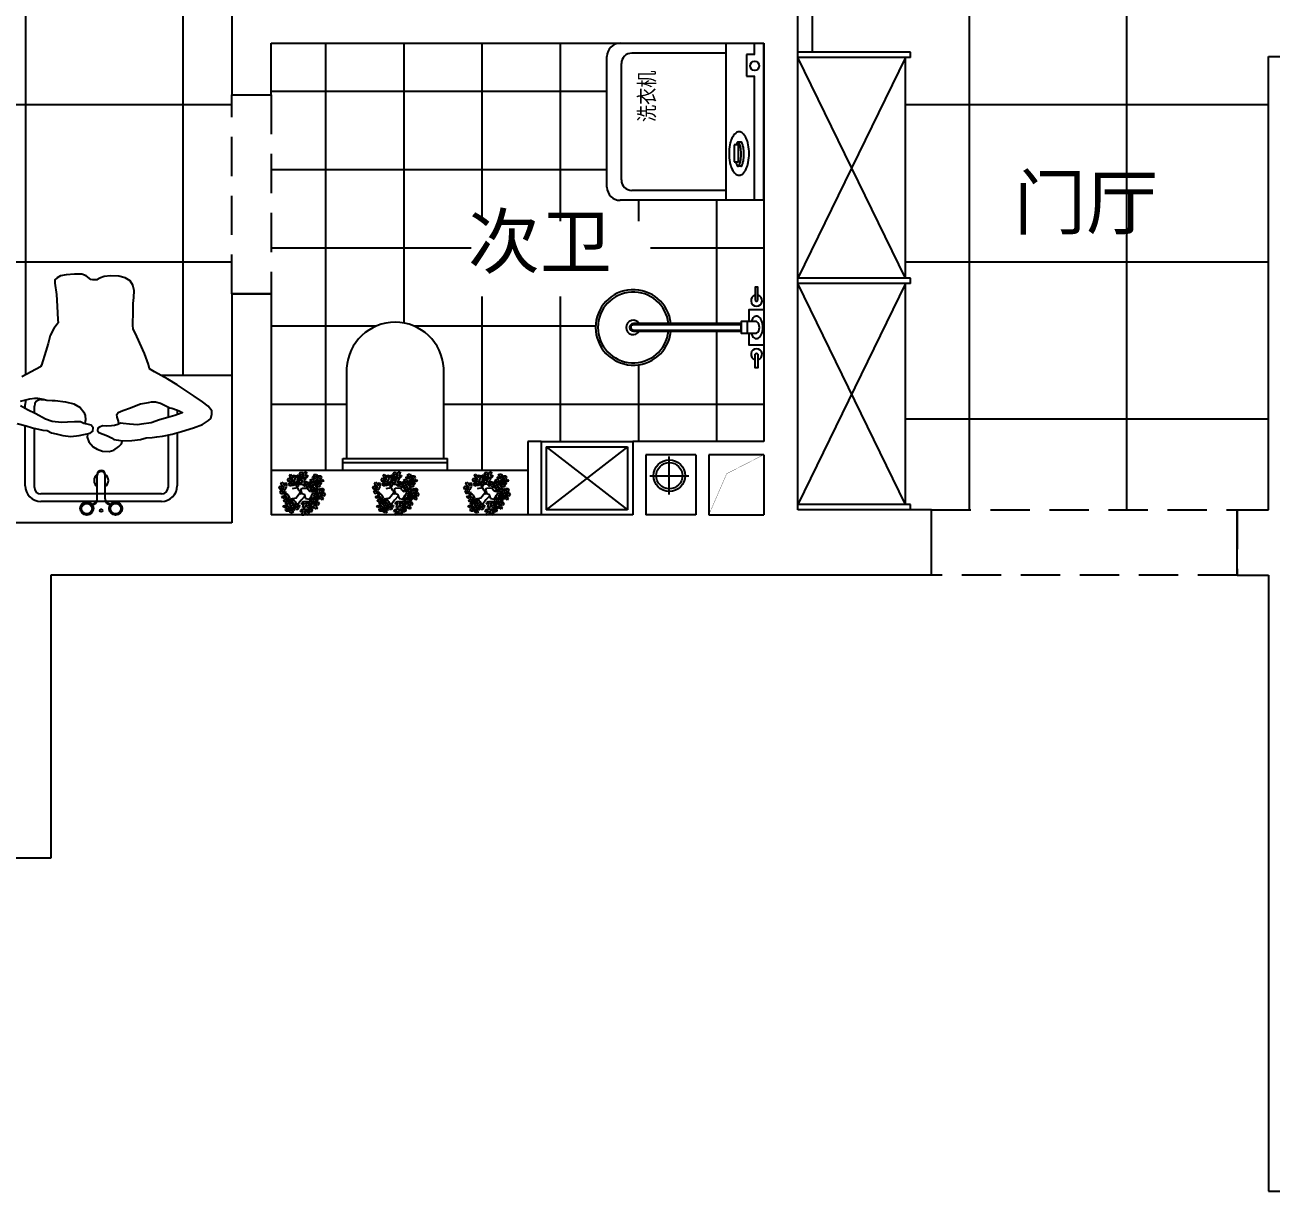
# Model space of a CAD drawing. Header units: millimetres. Extents: x 50914 to 68279, y -719533 to -710378.
# Drawn here: x 55576 to 60329, y -719533 to -715083 of the extents above; entities that cross this region are included whole.
import ezdxf

# ---------------------------------------------------------------- set-up
doc = ezdxf.new("R2010")
doc.units = ezdxf.units.MM
doc.header["$LTSCALE"] = 10
doc.linetypes.add('TRATTEGGIATA2', pattern=[0.375, 0.25, -0.125])
doc.layers.get('0').update_dxf_attribs({"linetype": 'CONTINUOUS'})
for name, color, linetype in [('__2', 30, 'CONTINUOUS'), ('__3', 250, 'CONTINUOUS'), ('__4', 38, 'CONTINUOUS'), ('___0', 250, 'CONTINUOUS'), ('____', 45, 'CONTINUOUS'), ('____0', 250, 'CONTINUOUS'), ('_____', 5, 'CONTINUOUS'), ('________IFF-FURN-DETAIL', 252, 'CONTINUOUS')]:
    doc.layers.add(name, color=color, linetype=linetype)
doc.styles.add('DIM', font='arial.ttf')
doc.styles.add('DIM_FONT', font='TXT.shx', dxfattribs={"width": 0.8})
doc.styles.get("Standard").update_dxf_attribs({"font": 'NSimSun.ttf'})

# ---------------------------------------------------------------- blocks, each defined once
blk = doc.blocks.new('BRANCHT', base_point=(1.548, 0.551))
for p, q in [((1.511, 0.64), (1.524, 0.662)), ((1.526, 0.607), (1.511, 0.64)), ((1.524, 0.662), (1.551, 0.661)), ((1.55, 0.627), (1.526, 0.607)), ((1.57, 0.598), (1.55, 0.627)), ((1.551, 0.661), (1.582, 0.622)), ((1.551, 0.661), (1.551, 0.661)), ((1.552, 0.572), (1.57, 0.598)), ((1.573, 0.682), (1.611, 0.684)), ((1.599, 0.643), (1.573, 0.682)), ((1.582, 0.622), (1.599, 0.643)), ((1.599, 0.582), (1.587, 0.538)), ((1.62, 0.64), (1.599, 0.582)), ((1.599, 0.582), (1.668, 0.562)), ((1.611, 0.684), (1.648, 0.656)), ((1.648, 0.656), (1.636, 0.607)), ((1.636, 0.607), (1.644, 0.59)), ((1.644, 0.59), (1.667, 0.602)), ((1.667, 0.602), (1.71, 0.563)), ((1.667, 0.602), (1.667, 0.602)), ((1.536, 0.471), (1.537, 0.5)), ((1.554, 0.427), (1.536, 0.471)), ((1.537, 0.5), (1.552, 0.572)), ((1.585, 0.414), (1.554, 0.427)), ((1.572, 0.474), (1.594, 0.431)), ((1.606, 0.467), (1.572, 0.474)), ((1.594, 0.431), (1.585, 0.414)), ((1.587, 0.538), (1.607, 0.492)), ((1.626, 0.447), (1.606, 0.467)), ((1.636, 0.537), (1.625, 0.526)), ((1.625, 0.526), (1.644, 0.481)), ((1.68, 0.427), (1.626, 0.447)), ((1.69, 0.518), (1.636, 0.537)), ((1.644, 0.481), (1.663, 0.492)), ((1.663, 0.492), (1.686, 0.474)), ((1.686, 0.474), (1.68, 0.427)), ((1.71, 0.563), (1.69, 0.518))]:
    blk.add_line(p, q)
blk = doc.blocks.new('AUDIT_I_070618214132-0')
at = {"xscale": 0.3048, "yscale": 0.3048, "zscale": 0.3048}
for p, rotation in [((-0.0689, 0.1303), 120), ((0.0339, 0.1301), 60), ((-0.0352, 0.0995), 120), ((-0.0259, 0.0583), 120), ((0.0295, 0.0855), 60), ((0.0948, 0.0764), 60), ((-0.0986, -0.0242), 240), ((-0.052, -0.095), 240), ((0.0183, -0.0794), 300), ((0.0748, -0.0403), 300), ((0.0913, -0.0822), 300)]:
    blk.add_blockref('BRANCHT', p, dxfattribs=dict(at, rotation=rotation))

msp = doc.modelspace()

# ---------------------------------------------------------------- linework, layer by layer
at = {"ltscale": 60}
for p, q in [((56364.4, -715013.2), (56364.4, -715349.8)), ((58524.4, -716933.2), (58524.4, -715013.2)), ((56514.4, -715349.8), (56514.4, -715153.2)), ((56514.4, -715153.2), (58394.4, -715153.2)), ((58394.4, -715153.2), (58394.4, -716673.2)), ((60319.4, -716933.2), (60319.4, -715203.2)), ((60319.4, -715203.2), (60759.4, -715203.2)), ((56364.4, -715349.8), (56514.4, -715349.8)), ((56364.4, -716109.8), (56364.4, -716983.2)), ((56364.4, -716109.8), (56514.4, -716109.8)), ((56514.4, -716109.8), (56514.4, -716953.2)), ((57494.4, -716673.2), (57494.4, -716953.2)), ((57544.4, -716673.2), (57494.4, -716673.2)), ((57544.4, -716673.2), (57544.4, -716953.2)), ((58394.4, -716673.2), (57894.4, -716673.2)), ((57894.4, -716673.2), (57894.4, -716953.2)), ((58134.4, -716723.2), (57944.4, -716723.2)), ((57944.4, -716723.2), (57944.4, -716953.2)), ((58033.8, -716875.7), (58033.8, -716730.1)), ((58134.4, -716723.2), (58134.4, -716953.2)), ((58394.4, -716723.2), (58184.4, -716723.2)), ((58184.4, -716723.2), (58184.4, -716953.2)), ((58394.4, -716723.2), (58394.4, -716953.2)), ((57494.4, -716783.2), (56514.4, -716783.2)), ((57960.1, -716803.3), (58108.1, -716803.3)), ((57894.4, -716953.2), (56514.4, -716953.2)), ((58134.4, -716953.2), (57944.4, -716953.2)), ((58184.4, -716953.2), (58394.4, -716953.2)), ((59034.4, -716933.2), (58524.4, -716933.2)), ((59034.4, -717183.2), (59034.4, -716933.2)), ((60199.4, -717183.2), (60199.4, -716933.2)), ((60199.4, -716933.2), (60319.4, -716933.2)), ((56364.4, -716983.2), (55394.4, -716983.2)), ((59034.4, -717183.2), (55674.4, -717183.2)), ((55674.4, -717183.2), (55674.4, -718263.2)), ((60199.4, -717183.2), (60319.4, -717183.2)), ((60319.4, -717183.2), (60319.4, -719533.2)), ((55674.4, -718263.2), (51624.4, -718263.2)), ((60319.4, -719533.2), (66919.4, -719533.2))]:
    msp.add_line(p, q, dxfattribs=at)
at = {"color": 252}
for p, q in [((57846, -715153.2), (58394.4, -715153.2)), ((58249.7, -715153.2), (58249.7, -715752.5)), ((58358.6, -715195.8), (58358.6, -715153.2)), ((58394.4, -715752.5), (58394.4, -715153.2)), ((57796, -715702.5), (57796, -715203.2)), ((58250.1, -715190.9), (57890.9, -715190.9)), ((58328.8, -715195.8), (58328.8, -715278.9)), ((58359.4, -715195.8), (58328.8, -715195.8)), ((57850.9, -715674.7), (57850.9, -715230.9)), ((58328.8, -715278.9), (58359.4, -715278.9)), ((58358.6, -715752.5), (58358.6, -715278.9)), ((58298.1, -715540.9), (58281.4, -715540.9)), ((58281.4, -715540.9), (58281.4, -715605.6)), ((58307.5, -715530.5), (58295.8, -715530.6)), ((58298.1, -715605.6), (58298.1, -715540.9)), ((58281.4, -715605.6), (58298.1, -715605.6)), ((58306.4, -715622.2), (58295.8, -715622.2)), ((58250.1, -715714.7), (57890.9, -715714.7)), ((58394.4, -715752.5), (57846, -715752.5)), ((56803, -716738.2), (56803, -716392.9)), ((57173, -716738.2), (57173, -716392.9)), ((56094.4, -716420.2), (56364.4, -716420.2)), ((55576.7, -716546.9), (55576.7, -716532)), ((55611.7, -716564.5), (55611.7, -716538)), ((55636.7, -716513), (55651.1, -716513)), ((56121.7, -716541.7), (56121.7, -716581.1)), ((56156.7, -716553), (56156.7, -716570.6)), ((55576.7, -716842), (55576.7, -716611.8)), ((55611.7, -716848), (55611.7, -716622.4)), ((56121.7, -716648.4), (56121.7, -716848)), ((56156.7, -716639.3), (56156.7, -716842)), ((56788, -716783.2), (56788, -716738.2)), ((56788, -716738.2), (57188, -716738.2)), ((57188, -716783.2), (57188, -716738.2)), ((55851.7, -716891.5), (55851.7, -716798)), ((55851.7, -716891.5), (55851.7, -716798)), ((55881.7, -716891.5), (55881.7, -716798)), ((55881.7, -716891.5), (55881.7, -716798)), ((56096.7, -716873), (55636.7, -716873)), ((56096.7, -716902), (55636.7, -716902))]:
    msp.add_line(p, q, dxfattribs=at)
at = {"color": 250}
msp.add_line((58330.6, -716215.2), (58330.6, -716259.7), dxfattribs=at)
at = {"color": 252}
msp.add_lwpolyline([(58300, -715490.8, 0.185158), (58287.2, -715495.7, 0.102042), (58272.9, -715515.1, 0.060862), (58264.8, -715540.2, 0.047173), (58261.6, -715573.9, 0.047173), (58264.8, -715607.7, 0.060862), (58272.9, -715632.7, 0.102042), (58287.2, -715652.2, 0.185158), (58300, -715657.1, 0.185158), (58312.7, -715652.2, 0.102042), (58327, -715632.7, 0.060862), (58335.1, -715607.7, 0.047173), (58338.3, -715573.9, 0.047173), (58335.1, -715540.2, 0.060862), (58327, -715515.1, 0.102042), (58312.7, -715495.7, 0.185158)], format="xyb", close=True, dxfattribs=at)
for points in [[(58295.8, -715622.2, 0.259034), (58299.3, -715620.3, 0.076276), (58304.2, -715608.8, 0.036515), (58306.7, -715595.3, 0.026615), (58307.7, -715576.4, 0.026615), (58306.7, -715557.6, 0.036515), (58304.2, -715544, 0.076276), (58299.3, -715532.5, 0.259034), (58295.8, -715530.6, 0.259034), (58292.4, -715532.5, 0.056762), (58288.4, -715540.9, 0.036515)], [(58306.4, -715622.2, 0.259034), (58309.8, -715620.3, 0.076276), (58314.7, -715608.8, 0.036515), (58317.2, -715595.3, 0.026615), (58318.2, -715576.4, 0.026615), (58317.2, -715557.6, 0.036515), (58314.7, -715544, 0.076276), (58309.8, -715532.5, 0.259034), (58306.4, -715530.6, 0.078462), (58305.1, -715530.8, 0.056762)], [(58286.7, -715605.6, 0.008736), (58287.5, -715608.8, 0.076276), (58292.4, -715620.3, 0.259034), (58295.8, -715622.2, 0.259034)]]:
    msp.add_lwpolyline(points, format="xyb", dxfattribs=at)
at = {"color": 250}
msp.add_lwpolyline([(57896.6, -716251.9), (58307.9, -716251.9), (58307.9, -716223), (57896.6, -716223)], dxfattribs=at)
at = {"ltscale": 60, "const_width": 1}
msp.add_lwpolyline([(58184.4, -716953.2), (58252.7, -716795.7), (58394.4, -716723.2)], dxfattribs=at)
at = {"color": 252}
for centre, radius in [((58359.4, -715239.5), 17.5), ((55811.7, -716929), 25), ((55921.7, -716929), 25)]:
    msp.add_circle(centre, radius, dxfattribs=at)
at = {"ltscale": 60}
for radius in [60, 50]:
    msp.add_circle((58033.8, -716803.3), radius, dxfattribs=at)
at = {"color": 252}
for centre, radius, start, end in [((57846, -715203.2), 50, 90, 180), ((57890.9, -715230.9), 40, 90, 180), ((57890.9, -715674.7), 40, 180, 270), ((57846, -715702.5), 50, 180, 270), ((56988, -716403.1), 185.3, 2.9376, 177.0624), ((55636.7, -716532), 60, 162.2352, 180), ((55636.7, -716538), 25, 90, 180), ((55866.7, -716821.9), 27.5, 121.9788, 236.9443), ((55866.7, -716798), 15, 0, 180), ((55866.7, -716821.9), 27.5, 303.0557, 58.0212), ((55636.7, -716842), 60, 180, 270), ((55636.7, -716848), 25, 180, 270), ((56096.7, -716842), 60, 270, 0), ((56096.7, -716848), 25, 270, 0), ((55831.7, -716891.5), 20, 270, 0), ((55901.7, -716891.5), 20, 180, 270)]:
    msp.add_arc(centre, radius, start, end, dxfattribs=at)
at = {"color": 250}
for radius, start, end in [(144, 6.1419, 353.8581), (14.4, 90, 270)]:
    msp.add_arc((57896.6, -716237.5), radius, start, end, dxfattribs=at)
msp.add_ellipse((58366.5, -716237.5), major_axis=(0, 42.9), ratio=0.568478, start_param=2.11578, end_param=7.308998, dxfattribs=at)
at = {"layer": '__2', "color": 88}
for p, q in [((56605.3, -716831.4), (56608.8, -716825.1)), ((56608.8, -716825.1), (56617.1, -716825.3)), ((56610.7, -716808), (56614.2, -716801.7)), ((56612.1, -716813.6), (56610.7, -716808)), ((56617.6, -716808.5), (56612.1, -716813.6)), ((56614.2, -716801.7), (56622.5, -716801.9)), ((56615.3, -716820.7), (56614.7, -716816.6)), ((56619.2, -716822), (56615.3, -716820.7)), ((56616.3, -716816.1), (56621.7, -716810.4)), ((56616.3, -716816.1), (56616.3, -716816.1)), ((56617, -716820.5), (56622, -716812.9)), ((56619.6, -716823.6), (56617, -716820.5)), ((56617, -716820.5), (56617, -716820.5)), ((56617.1, -716825.3), (56619.6, -716823.6)), ((56617.6, -716805.3), (56627.5, -716806.5)), ((56621.7, -716810.4), (56617.6, -716808.5)), ((56624.1, -716818.6), (56619.2, -716822)), ((56625.8, -716811.3), (56621.8, -716815.2)), ((56621.8, -716815.2), (56625.7, -716818)), ((56622.2, -716829.9), (56623.5, -716819.1)), ((56622.4, -716797.1), (56627.4, -716789.5)), ((56625, -716800.2), (56622.4, -716797.1)), ((56622.4, -716797.1), (56622.4, -716797.1)), ((56622.5, -716801.9), (56625, -716800.2)), ((56623.6, -716812.4), (56631.5, -716813.9)), ((56630.6, -716813.1), (56625.8, -716811.3)), ((56627.4, -716789.5), (56635.3, -716791.1)), ((56627.5, -716806.5), (56628.9, -716795.7)), ((56627.5, -716806.5), (56635.1, -716806.8)), ((56629.9, -716814.5), (56628.4, -716823.1)), ((56628.4, -716823.1), (56630.5, -716824.3)), ((56629.8, -716830.2), (56636.6, -716825.9)), ((56630.5, -716824.3), (56637.3, -716820)), ((56642.7, -716812.9), (56630.6, -716813.1)), ((56635.3, -716791.1), (56633.8, -716799.7)), ((56633.8, -716799.7), (56635.9, -716800.9)), ((56635.1, -716806.8), (56642, -716802.5)), ((56635.9, -716800.9), (56642.7, -716796.6)), ((56636.5, -716816.9), (56638.8, -716813)), ((56638.9, -716819.4), (56636.5, -716816.9)), ((56638.8, -716813), (56646.5, -716812.4)), ((56640.3, -716794.1), (56642.6, -716790.2)), ((56642.7, -716796.6), (56640.3, -716794.1)), ((56640.7, -716825.2), (56640.5, -716830.3)), ((56640.5, -716830.3), (56646.9, -716825.7)), ((56643.4, -716821.5), (56640.7, -716825.2)), ((56642.6, -716790.2), (56650.3, -716789.5)), ((56647.5, -716812.1), (56642.7, -716812.9)), ((56646.5, -716812.4), (56645, -716821)), ((56646.1, -716801.8), (56645.9, -716806.9)), ((56645.9, -716806.9), (56652.3, -716802.3)), ((56648.8, -716798.1), (56646.1, -716801.8)), ((56646.9, -716825.7), (56650, -716826.5)), ((56654.1, -716808.1), (56647.5, -716812.1)), ((56650, -716826.5), (56648.7, -716831.5)), ((56650.3, -716789.5), (56648.8, -716798.1)), ((56652.3, -716802.3), (56655.4, -716803.1)), ((56655.4, -716803.1), (56654.1, -716808.1)), ((56962.4, -716831.4), (56965.9, -716825)), ((56965.9, -716825), (56974.1, -716825.2)), ((56967.8, -716808), (56971.2, -716801.6)), ((56969.1, -716813.5), (56967.8, -716808)), ((56974.7, -716808.4), (56969.1, -716813.5)), ((56971.2, -716801.6), (56979.5, -716801.8)), ((56972.3, -716820.6), (56971.7, -716816.6)), ((56976.2, -716821.9), (56972.3, -716820.6)), ((56973.3, -716816), (56978.7, -716810.3)), ((56973.3, -716816), (56973.3, -716816)), ((56974.1, -716820.4), (56979.1, -716812.9)), ((56976.6, -716823.5), (56974.1, -716820.4)), ((56974.1, -716820.4), (56974.1, -716820.4)), ((56974.1, -716825.2), (56976.6, -716823.5)), ((56974.6, -716805.2), (56984.6, -716806.4)), ((56978.7, -716810.3), (56974.7, -716808.4)), ((56981.1, -716818.5), (56976.2, -716821.9)), ((56982.9, -716811.2), (56978.8, -716815.1)), ((56978.8, -716815.1), (56982.7, -716818)), ((56979.2, -716829.8), (56980.5, -716819)), ((56979.4, -716797), (56984.4, -716789.5)), ((56982, -716800.1), (56979.4, -716797)), ((56979.4, -716797), (56979.4, -716797)), ((56979.5, -716801.8), (56982, -716800.1)), ((56980.6, -716812.3), (56988.5, -716813.9)), ((56987.6, -716813), (56982.9, -716811.2)), ((56984.4, -716789.5), (56992.3, -716791)), ((56984.6, -716806.4), (56985.9, -716795.6)), ((56984.6, -716806.4), (56992.2, -716806.8)), ((56986.9, -716814.4), (56985.4, -716823)), ((56985.4, -716823), (56987.5, -716824.3)), ((56986.8, -716830.1), (56993.6, -716825.8)), ((56987.5, -716824.3), (56994.3, -716819.9)), ((56999.7, -716812.9), (56987.6, -716813)), ((56992.3, -716791), (56990.8, -716799.6)), ((56990.8, -716799.6), (56992.9, -716800.9)), ((56992.2, -716806.8), (56999, -716802.4)), ((56992.9, -716800.9), (56999.7, -716796.5)), ((56993.5, -716816.9), (56995.8, -716813)), ((56995.9, -716819.4), (56993.5, -716816.9)), ((56995.8, -716813), (57003.5, -716812.3)), ((56997.3, -716794), (56999.6, -716790.1)), ((56999.7, -716796.5), (56997.3, -716794)), ((56997.7, -716825.1), (56997.6, -716830.3)), ((56997.6, -716830.3), (57004, -716825.7)), ((57000.4, -716821.4), (56997.7, -716825.1)), ((56999.6, -716790.1), (57007.3, -716789.5)), ((57004.5, -716812.1), (56999.7, -716812.9)), ((57003.5, -716812.3), (57002, -716820.9)), ((57003.1, -716801.7), (57002.9, -716806.9)), ((57002.9, -716806.9), (57009.4, -716802.3)), ((57005.8, -716798), (57003.1, -716801.7)), ((57004, -716825.7), (57007, -716826.4)), ((57011.1, -716808.1), (57004.5, -716812.1)), ((57007, -716826.4), (57005.7, -716831.5)), ((57007.3, -716789.5), (57005.8, -716798)), ((57009.4, -716802.3), (57012.4, -716803)), ((57012.4, -716803), (57011.1, -716808.1)), ((57310.6, -716831.3), (57314, -716824.9)), ((57314, -716824.9), (57322.3, -716825.2)), ((57315.9, -716807.9), (57319.4, -716801.6)), ((57317.3, -716813.5), (57315.9, -716807.9)), ((57322.8, -716808.3), (57317.3, -716813.5)), ((57319.4, -716801.6), (57327.7, -716801.8)), ((57320.5, -716820.6), (57319.9, -716816.5)), ((57324.4, -716821.8), (57320.5, -716820.6)), ((57321.5, -716816), (57326.9, -716810.2)), ((57321.5, -716816), (57321.5, -716816)), ((57322.2, -716820.4), (57327.2, -716812.8)), ((57324.8, -716823.5), (57322.2, -716820.4)), ((57322.2, -716820.4), (57322.2, -716820.4)), ((57322.3, -716825.2), (57324.8, -716823.5)), ((57322.8, -716805.2), (57332.8, -716806.4)), ((57326.9, -716810.2), (57322.8, -716808.3)), ((57329.3, -716818.4), (57324.4, -716821.8)), ((57331, -716811.1), (57327, -716815)), ((57327, -716815), (57330.9, -716817.9)), ((57327.4, -716829.8), (57328.7, -716818.9)), ((57327.6, -716797), (57332.6, -716789.4)), ((57330.2, -716800.1), (57327.6, -716797)), ((57327.6, -716797), (57327.6, -716797)), ((57327.7, -716801.8), (57330.2, -716800.1)), ((57328.8, -716812.2), (57336.7, -716813.8)), ((57335.8, -716812.9), (57331, -716811.1)), ((57332.6, -716789.4), (57340.5, -716790.9)), ((57332.8, -716806.4), (57334.1, -716795.6)), ((57332.8, -716806.4), (57340.3, -716806.7)), ((57335.1, -716814.3), (57333.6, -716822.9)), ((57333.6, -716822.9), (57335.7, -716824.2)), ((57335, -716830.1), (57341.8, -716825.7)), ((57335.7, -716824.2), (57342.5, -716819.8)), ((57347.9, -716812.8), (57335.8, -716812.9)), ((57340.5, -716790.9), (57339, -716799.5)), ((57339, -716799.5), (57341.1, -716800.8)), ((57340.3, -716806.7), (57347.2, -716802.3)), ((57341.1, -716800.8), (57347.9, -716796.4)), ((57341.7, -716816.8), (57344, -716812.9)), ((57344.1, -716819.3), (57341.7, -716816.8)), ((57344, -716812.9), (57351.7, -716812.2)), ((57345.5, -716794), (57347.8, -716790)), ((57347.9, -716796.4), (57345.5, -716794)), ((57345.9, -716825), (57345.7, -716830.2)), ((57345.7, -716830.2), (57352.1, -716825.6)), ((57348.6, -716821.4), (57345.9, -716825)), ((57347.8, -716790), (57355.5, -716789.4)), ((57352.7, -716812), (57347.9, -716812.8)), ((57351.7, -716812.2), (57350.2, -716820.8)), ((57351.3, -716801.6), (57351.1, -716806.8)), ((57351.1, -716806.8), (57357.5, -716802.2)), ((57354, -716798), (57351.3, -716801.6)), ((57352.1, -716825.6), (57355.2, -716826.4)), ((57359.3, -716808), (57352.7, -716812)), ((57355.2, -716826.4), (57353.9, -716831.4)), ((57355.5, -716789.4), (57354, -716798)), ((57357.5, -716802.2), (57360.6, -716803)), ((57360.6, -716803), (57359.3, -716808)), ((56615.9, -716849.3), (56595.5, -716853.5)), ((56606.7, -716837), (56605.3, -716831.4)), ((56612.3, -716831.9), (56606.7, -716837)), ((56624.3, -716870.2), (56609.9, -716889)), ((56610.9, -716839.5), (56616.3, -716833.8)), ((56611.5, -716843.6), (56610.9, -716839.5)), ((56610.9, -716839.5), (56610.9, -716839.5)), ((56615.4, -716844.8), (56611.5, -716843.6)), ((56612.2, -716828.7), (56622.2, -716829.9)), ((56616.3, -716833.8), (56612.3, -716831.9)), ((56621.7, -716859.7), (56612.7, -716843.4)), ((56620.3, -716841.4), (56615.4, -716844.8)), ((56620.4, -716834.7), (56616.4, -716838.6)), ((56616.4, -716838.6), (56620.3, -716841.4)), ((56625.2, -716836.5), (56620.4, -716834.7)), ((56627.2, -716863.9), (56621.7, -716859.7)), ((56622.2, -716829.9), (56629.8, -716830.2)), ((56624.3, -716866.3), (56624.2, -716869.3)), ((56624.2, -716869.3), (56624.3, -716870.2)), ((56625.2, -716864.6), (56624.3, -716866.3)), ((56624.3, -716870.2), (56626.7, -716871.4)), ((56637.3, -716836.3), (56625.2, -716836.5)), ((56627.2, -716863.9), (56625.2, -716864.6)), ((56626.7, -716871.4), (56629.5, -716872.1)), ((56627.2, -716863.9), (56631.4, -716851.1)), ((56629.7, -716863.5), (56627.2, -716863.9)), ((56629.5, -716872.1), (56630.8, -716871.1)), ((56632.3, -716864.9), (56629.7, -716863.5)), ((56630.8, -716871.1), (56632.3, -716868.7)), ((56630.8, -716871.1), (56640.2, -716874)), ((56631.4, -716851.1), (56653.1, -716850.3)), ((56632.3, -716868.7), (56632.3, -716864.9)), ((56642.1, -716835.5), (56637.3, -716836.3)), ((56640.2, -716874), (56646.1, -716890.5)), ((56648.7, -716831.5), (56642.1, -716835.5)), ((56973, -716849.2), (56952.5, -716853.4)), ((56963.7, -716836.9), (56962.4, -716831.4)), ((56969.3, -716831.8), (56963.7, -716836.9)), ((56981.4, -716870.1), (56966.9, -716888.9)), ((56967.9, -716839.4), (56973.3, -716833.7)), ((56968.5, -716843.5), (56967.9, -716839.4)), ((56967.9, -716839.4), (56967.9, -716839.4)), ((56972.4, -716844.8), (56968.5, -716843.5)), ((56969.2, -716828.6), (56979.2, -716829.8)), ((56973.3, -716833.7), (56969.3, -716831.8)), ((56978.7, -716859.6), (56969.7, -716843.3)), ((56977.3, -716841.4), (56972.4, -716844.8)), ((56977.5, -716834.6), (56973.4, -716838.5)), ((56973.4, -716838.5), (56977.3, -716841.4)), ((56982.2, -716836.4), (56977.5, -716834.6)), ((56984.3, -716863.8), (56978.7, -716859.6)), ((56979.2, -716829.8), (56986.8, -716830.1)), ((56982.3, -716864.5), (56981.3, -716866.2)), ((56981.3, -716866.2), (56981.3, -716869.2)), ((56981.3, -716869.2), (56981.4, -716870.1)), ((56981.4, -716870.1), (56983.7, -716871.3)), ((56994.3, -716836.3), (56982.2, -716836.4)), ((56984.3, -716863.8), (56982.3, -716864.5)), ((56983.7, -716871.3), (56986.5, -716872.1)), ((56984.3, -716863.8), (56988.5, -716851)), ((56986.7, -716863.5), (56984.3, -716863.8)), ((56986.5, -716872.1), (56987.8, -716871)), ((56989.4, -716864.9), (56986.7, -716863.5)), ((56987.8, -716871), (56989.3, -716868.6)), ((56987.8, -716871), (56997.2, -716874)), ((56988.5, -716851), (57010.2, -716850.2)), ((56989.3, -716868.6), (56989.4, -716864.9)), ((56999.2, -716835.4), (56994.3, -716836.3)), ((56997.2, -716874), (57003.1, -716890.4)), ((57005.7, -716831.5), (56999.2, -716835.4)), ((57321.1, -716849.1), (57300.7, -716853.3)), ((57311.9, -716836.8), (57310.6, -716831.3)), ((57317.5, -716831.7), (57311.9, -716836.8)), ((57329.5, -716870), (57315.1, -716888.8)), ((57316.1, -716839.3), (57321.5, -716833.6)), ((57316.7, -716843.4), (57316.1, -716839.3)), ((57316.1, -716839.3), (57316.1, -716839.3)), ((57320.6, -716844.7), (57316.7, -716843.4)), ((57317.4, -716828.5), (57327.4, -716829.8)), ((57321.5, -716833.6), (57317.5, -716831.7)), ((57326.9, -716859.5), (57317.9, -716843.2)), ((57325.5, -716841.3), (57320.6, -716844.7)), ((57325.7, -716834.5), (57321.6, -716838.4)), ((57321.6, -716838.4), (57325.5, -716841.3)), ((57330.4, -716836.3), (57325.7, -716834.5)), ((57332.4, -716863.7), (57326.9, -716859.5)), ((57327.4, -716829.8), (57335, -716830.1)), ((57329.5, -716866.1), (57329.4, -716869.2)), ((57329.4, -716869.2), (57329.5, -716870)), ((57330.4, -716864.5), (57329.5, -716866.1)), ((57329.5, -716870), (57331.9, -716871.3)), ((57342.5, -716836.2), (57330.4, -716836.3)), ((57332.4, -716863.7), (57330.4, -716864.5)), ((57331.9, -716871.3), (57334.7, -716872)), ((57332.4, -716863.7), (57336.6, -716851)), ((57334.9, -716863.4), (57332.4, -716863.7)), ((57334.7, -716872), (57336, -716871)), ((57337.5, -716864.8), (57334.9, -716863.4)), ((57336, -716871), (57337.5, -716868.6)), ((57336, -716871), (57345.4, -716873.9)), ((57336.6, -716851), (57358.3, -716850.1)), ((57337.5, -716868.6), (57337.5, -716864.8)), ((57347.3, -716835.4), (57342.5, -716836.2)), ((57345.4, -716873.9), (57351.3, -716890.4)), ((57353.9, -716831.4), (57347.3, -716835.4)), ((56609.9, -716889), (56582.3, -716894.1)), ((56629, -716896.1), (56614.2, -716915.9)), ((56642.8, -716881.4), (56629, -716896.1)), ((56631, -716911.4), (56632.3, -716906.4)), ((56634, -716912.2), (56631, -716911.4)), ((56632.3, -716906.4), (56638.9, -716902.4)), ((56640.5, -716907.6), (56634, -716912.2)), ((56636.1, -716925), (56637.6, -716916.4)), ((56637.6, -716916.4), (56640.3, -716912.7)), ((56638.9, -716902.4), (56643.7, -716901.6)), ((56640.3, -716912.7), (56640.5, -716907.6)), ((56643.7, -716901.6), (56655.8, -716901.4)), ((56650.5, -716913.6), (56643.7, -716917.9)), ((56643.7, -716917.9), (56646.1, -716920.4)), ((56646.1, -716920.4), (56643.8, -716924.3)), ((56651.2, -716907.7), (56644.4, -716912)), ((56646.1, -716890.5), (56660, -716892.6)), ((56652.6, -716914.8), (56650.5, -716913.6)), ((56651.1, -716923.4), (56652.6, -716914.8)), ((56658.8, -716908), (56651.2, -716907.7)), ((56655.8, -716901.4), (56660.5, -716903.2)), ((56656.1, -716925.5), (56661.1, -716922.1)), ((56658.8, -716908), (56657.5, -716918.8)), ((56668.8, -716909.2), (56658.8, -716908)), ((56664, -716917.4), (56659, -716925)), ((56660, -716892.6), (56669.7, -716878.3)), ((56660.5, -716903.2), (56664.6, -716899.3)), ((56660.7, -716896.5), (56665.6, -716893.1)), ((56664.6, -716899.3), (56660.7, -716896.5)), ((56661.1, -716922.1), (56665, -716923.4)), ((56663.9, -716912.6), (56661.4, -716914.3)), ((56661.4, -716914.3), (56664, -716917.4)), ((56672.2, -716912.8), (56663.9, -716912.6)), ((56664, -716917.4), (56664, -716917.4)), ((56670.1, -716898.4), (56664.7, -716904.1)), ((56664.7, -716904.1), (56668.7, -716906)), ((56665.6, -716893.1), (56669.5, -716894.3)), ((56668.7, -716906), (56674.3, -716900.9)), ((56669.5, -716894.3), (56670.1, -716898.4)), ((56670.1, -716898.4), (56670.1, -716898.4)), ((56675.6, -716906.4), (56672.2, -716912.8)), ((56674.3, -716900.9), (56675.6, -716906.4)), ((56966.9, -716888.9), (56939.3, -716894)), ((56986, -716896.1), (56971.3, -716915.8)), ((56999.9, -716881.3), (56986, -716896.1)), ((56988, -716911.3), (56989.3, -716906.3)), ((56991.1, -716912.1), (56988, -716911.3)), ((56989.3, -716906.3), (56995.9, -716902.3)), ((56997.5, -716907.5), (56991.1, -716912.1)), ((56993.1, -716924.9), (56994.6, -716916.3)), ((56994.6, -716916.3), (56997.3, -716912.6)), ((56995.9, -716902.3), (57000.7, -716901.5)), ((56997.3, -716912.6), (56997.5, -716907.5)), ((57000.7, -716901.5), (57012.8, -716901.3)), ((57007.5, -716913.5), (57000.7, -716917.8)), ((57000.7, -716917.8), (57003.1, -716920.3)), ((57003.1, -716920.3), (57000.8, -716924.2)), ((57008.3, -716907.6), (57001.4, -716911.9)), ((57003.1, -716890.4), (57017.1, -716892.5)), ((57009.6, -716914.7), (57007.5, -716913.5)), ((57008.1, -716923.3), (57009.6, -716914.7)), ((57015.9, -716907.9), (57008.3, -716907.6)), ((57012.8, -716901.3), (57017.6, -716903.1)), ((57013.2, -716925.5), (57018.1, -716922.1)), ((57015.9, -716907.9), (57014.5, -716918.7)), ((57025.8, -716909.1), (57015.9, -716907.9)), ((57021, -716917.3), (57016, -716924.9)), ((57017.1, -716892.5), (57026.7, -716878.2)), ((57017.6, -716903.1), (57021.6, -716899.2)), ((57017.7, -716896.4), (57022.6, -716893)), ((57021.6, -716899.2), (57017.7, -716896.4)), ((57018.1, -716922.1), (57022, -716923.3)), ((57020.9, -716912.5), (57018.4, -716914.2)), ((57018.4, -716914.2), (57021, -716917.3)), ((57029.2, -716912.7), (57020.9, -716912.5)), ((57021, -716917.3), (57021, -716917.3)), ((57027.1, -716898.3), (57021.7, -716904)), ((57021.7, -716904), (57025.8, -716905.9)), ((57022.6, -716893), (57026.5, -716894.3)), ((57025.8, -716905.9), (57031.3, -716900.8)), ((57026.5, -716894.3), (57027.1, -716898.3)), ((57027.1, -716898.3), (57027.1, -716898.3)), ((57032.7, -716906.4), (57029.2, -716912.7)), ((57031.3, -716900.8), (57032.7, -716906.4)), ((57315.1, -716888.8), (57287.5, -716893.9)), ((57334.2, -716896), (57319.4, -716915.7)), ((57348, -716881.2), (57334.2, -716896)), ((57336.2, -716911.2), (57337.5, -716906.2)), ((57339.3, -716912), (57336.2, -716911.2)), ((57337.5, -716906.2), (57344.1, -716902.2)), ((57345.7, -716907.4), (57339.3, -716912)), ((57341.3, -716924.8), (57342.8, -716916.2)), ((57342.8, -716916.2), (57345.5, -716912.6)), ((57344.1, -716902.2), (57348.9, -716901.4)), ((57345.5, -716912.6), (57345.7, -716907.4)), ((57348.9, -716901.4), (57361, -716901.3)), ((57355.7, -716913.4), (57348.9, -716917.8)), ((57348.9, -716917.8), (57351.3, -716920.3)), ((57351.3, -716920.3), (57349, -716924.2)), ((57356.4, -716907.5), (57349.6, -716911.9)), ((57351.3, -716890.4), (57365.2, -716892.4)), ((57357.8, -716914.7), (57355.7, -716913.4)), ((57356.3, -716923.3), (57357.8, -716914.7)), ((57364, -716907.8), (57356.4, -716907.5)), ((57361, -716901.3), (57365.7, -716903.1)), ((57361.4, -716925.4), (57366.3, -716922)), ((57364, -716907.8), (57362.7, -716918.7)), ((57374, -716909.1), (57364, -716907.8)), ((57369.2, -716917.2), (57364.2, -716924.8)), ((57365.2, -716892.4), (57374.9, -716878.1)), ((57365.7, -716903.1), (57369.8, -716899.2)), ((57365.9, -716896.3), (57370.8, -716892.9)), ((57369.8, -716899.2), (57365.9, -716896.3)), ((57366.3, -716922), (57370.2, -716923.3)), ((57369.1, -716912.4), (57366.6, -716914.1)), ((57366.6, -716914.1), (57369.2, -716917.2)), ((57377.4, -716912.7), (57369.1, -716912.4)), ((57369.2, -716917.2), (57369.2, -716917.2)), ((57375.3, -716898.3), (57369.9, -716904)), ((57369.9, -716904), (57373.9, -716905.9)), ((57370.8, -716892.9), (57374.7, -716894.2)), ((57373.9, -716905.9), (57379.5, -716900.8)), ((57374.7, -716894.2), (57375.3, -716898.3)), ((57375.3, -716898.3), (57375.3, -716898.3)), ((57380.8, -716906.3), (57377.4, -716912.7)), ((57379.5, -716900.8), (57380.8, -716906.3)), ((56626.4, -716940.5), (56627.7, -716935.4)), ((56629.5, -716941.2), (56626.4, -716940.5)), ((56627.7, -716935.4), (56634.3, -716931.4)), ((56635.9, -716936.6), (56629.5, -716941.2)), ((56631.5, -716954), (56633, -716945.5)), ((56639.2, -716953.4), (56631.5, -716954)), ((56633, -716945.5), (56635.7, -716941.8)), ((56634.3, -716931.4), (56639.1, -716930.6)), ((56635.7, -716941.8), (56635.9, -716936.6)), ((56643.8, -716924.3), (56636.1, -716925)), ((56639.1, -716930.6), (56651.3, -716930.5)), ((56645.9, -716942.6), (56639.1, -716947)), ((56639.1, -716947), (56641.5, -716949.5)), ((56641.5, -716949.5), (56639.2, -716953.4)), ((56646.7, -716936.7), (56639.8, -716941.1)), ((56648, -716943.9), (56645.9, -716942.6)), ((56646.5, -716952.5), (56648, -716943.9)), ((56654.4, -716954), (56646.5, -716952.5)), ((56654.3, -716937.1), (56646.7, -716936.7)), ((56659, -716925), (56651.1, -716923.4)), ((56651.3, -716930.5), (56656, -716932.3)), ((56654.3, -716937.1), (56652.9, -716947.9)), ((56664.2, -716938.3), (56654.3, -716937.1)), ((56659.4, -716946.5), (56654.4, -716954)), ((56656, -716932.3), (56660.1, -716928.4)), ((56660.1, -716928.4), (56656.1, -716925.5)), ((56659.3, -716941.7), (56656.9, -716943.4)), ((56656.9, -716943.4), (56659.4, -716946.5)), ((56667.6, -716941.9), (56659.3, -716941.7)), ((56659.4, -716946.5), (56659.4, -716946.5)), ((56665.6, -716927.5), (56660.1, -716933.2)), ((56660.1, -716933.2), (56664.2, -716935.1)), ((56664.2, -716935.1), (56669.8, -716930)), ((56665, -716923.4), (56665.6, -716927.5)), ((56665.6, -716927.5), (56665.6, -716927.5)), ((56671.1, -716935.5), (56667.6, -716941.9)), ((56669.8, -716930), (56671.1, -716935.5)), ((56983.5, -716940.4), (56984.8, -716935.4)), ((56986.5, -716941.2), (56983.5, -716940.4)), ((56984.8, -716935.4), (56991.3, -716931.4)), ((56992.9, -716936.6), (56986.5, -716941.2)), ((56988.5, -716954), (56990, -716945.4)), ((56996.2, -716953.3), (56988.5, -716954)), ((56990, -716945.4), (56992.7, -716941.7)), ((56991.3, -716931.4), (56996.1, -716930.6)), ((56992.7, -716941.7), (56992.9, -716936.6)), ((57000.8, -716924.2), (56993.1, -716924.9)), ((56996.1, -716930.6), (57008.3, -716930.4)), ((57003, -716942.6), (56996.1, -716946.9)), ((56996.1, -716946.9), (56998.5, -716949.4)), ((56998.5, -716949.4), (56996.2, -716953.3)), ((57003.7, -716936.7), (56996.9, -716941)), ((57005.1, -716943.8), (57003, -716942.6)), ((57003.6, -716952.4), (57005.1, -716943.8)), ((57011.4, -716954), (57003.6, -716952.4)), ((57011.3, -716937), (57003.7, -716936.7)), ((57016, -716924.9), (57008.1, -716923.3)), ((57008.3, -716930.4), (57013, -716932.2)), ((57011.3, -716937), (57010, -716947.8)), ((57021.3, -716938.2), (57011.3, -716937)), ((57016.4, -716946.4), (57011.4, -716954)), ((57013, -716932.2), (57017.1, -716928.3)), ((57017.1, -716928.3), (57013.2, -716925.5)), ((57016.3, -716941.6), (57013.9, -716943.3)), ((57013.9, -716943.3), (57016.4, -716946.4)), ((57024.6, -716941.8), (57016.3, -716941.6)), ((57016.4, -716946.4), (57016.4, -716946.4)), ((57022.6, -716927.4), (57017.2, -716933.1)), ((57017.2, -716933.1), (57021.2, -716935)), ((57021.2, -716935), (57026.8, -716929.9)), ((57022, -716923.3), (57022.6, -716927.4)), ((57022.6, -716927.4), (57022.6, -716927.4)), ((57028.1, -716935.4), (57024.6, -716941.8)), ((57026.8, -716929.9), (57028.1, -716935.4)), ((57331.6, -716940.3), (57332.9, -716935.3)), ((57334.7, -716941.1), (57331.6, -716940.3)), ((57332.9, -716935.3), (57339.5, -716931.3)), ((57341.1, -716936.5), (57334.7, -716941.1)), ((57336.7, -716953.9), (57338.2, -716945.3)), ((57344.4, -716953.2), (57336.7, -716953.9)), ((57338.2, -716945.3), (57340.9, -716941.6)), ((57339.5, -716931.3), (57344.3, -716930.5)), ((57340.9, -716941.6), (57341.1, -716936.5)), ((57349, -716924.2), (57341.3, -716924.8)), ((57344.3, -716930.5), (57356.5, -716930.3)), ((57351.1, -716942.5), (57344.3, -716946.9)), ((57344.3, -716946.9), (57346.7, -716949.3)), ((57346.7, -716949.3), (57344.4, -716953.2)), ((57351.9, -716936.6), (57345, -716941)), ((57353.2, -716943.7), (57351.1, -716942.5)), ((57351.7, -716952.3), (57353.2, -716943.7)), ((57359.6, -716953.9), (57351.7, -716952.3)), ((57359.5, -716936.9), (57351.9, -716936.6)), ((57364.2, -716924.8), (57356.3, -716923.3)), ((57356.5, -716930.3), (57361.2, -716932.1)), ((57359.5, -716936.9), (57358.1, -716947.7)), ((57369.4, -716938.1), (57359.5, -716936.9)), ((57364.6, -716946.3), (57359.6, -716953.9)), ((57361.2, -716932.1), (57365.3, -716928.3)), ((57365.3, -716928.3), (57361.4, -716925.4)), ((57364.5, -716941.5), (57362.1, -716943.2)), ((57362.1, -716943.2), (57364.6, -716946.3)), ((57372.8, -716941.7), (57364.5, -716941.5)), ((57364.6, -716946.3), (57364.6, -716946.3)), ((57370.8, -716927.3), (57365.3, -716933)), ((57365.3, -716933), (57369.4, -716934.9)), ((57369.4, -716934.9), (57375, -716929.8)), ((57370.2, -716923.3), (57370.8, -716927.3)), ((57370.8, -716927.3), (57370.8, -716927.3)), ((57376.3, -716935.4), (57372.8, -716941.7)), ((57375, -716929.8), (57376.3, -716935.4))]:
    msp.add_line(p, q, dxfattribs=at)
at = {"layer": '__2', "color": 252}
for points in [[(58371.8, -716134.9), (58371.8, -716083.4), (58361.1, -716083.4), (58361.1, -716134.9)], [(58338.5, -716215.2), (58338.5, -716169.2), (58394.4, -716169.2), (58394.4, -716305.7), (58338.5, -716305.7), (58338.5, -716259.7)], [(57896.6, -716247.4), (58307.9, -716247.4), (58307.9, -716227.5), (57896.6, -716227.5)], [(58366.5, -716215.2), (58307.9, -716215.2), (58307.9, -716259.7), (58366.5, -716259.7)], [(58371.8, -716340), (58371.8, -716391.5), (58361.1, -716391.5), (58361.1, -716340)]]:
    msp.add_lwpolyline(points, dxfattribs=at)
for centre, radius, start, end in [((57896.6, -716237.5), 135, 6.1419, 353.8581), ((58366.5, -716134.9), 21.1, 104.8057, 75.1943), ((58366.5, -716131.1), 6.61, 215.405, 324.595), ((57896.6, -716237.5), 27.5, 31.6891, 328.3109), ((57896.6, -716237.5), 9.94, 90, 270), ((58349.9, -716237.5), 27.8, 306.663, 53.337), ((58366.5, -716340), 21.1, 284.8057, 255.1943), ((58366.5, -716343.8), 6.61, 35.405, 144.595)]:
    msp.add_arc(centre, radius, start, end, dxfattribs=at)
at = {"layer": '__3', "color": 250}
for p, q in [((58934.4, -715207.3), (58524.4, -716050.2)), ((58934.4, -716050.2), (58524.4, -715207.3)), ((58934.4, -716070.2), (58524.4, -716913.2)), ((58934.4, -716913.2), (58524.4, -716070.2)), ((56788, -716753.2), (57188, -716753.2))]:
    msp.add_line(p, q, dxfattribs=at)
at = {"layer": '__4', "ltscale": 60}
for p, q in [((59779.4, -716933.2), (59779.4, -710658.2)), ((58579.4, -715187.3), (58579.4, -713210.7)), ((59179.4, -716933.2), (59179.4, -713210.7)), ((55579.4, -716417.6), (55579.4, -713963.2)), ((56179.4, -716420.2), (56179.4, -713963.2)), ((56723.2, -716783.2), (56723.2, -715153.2)), ((57021.7, -716221), (57021.7, -715153.2)), ((57320.1, -715832.7), (57320.1, -715153.2)), ((57618.6, -715832.7), (57618.6, -715153.2)), ((56514.4, -715336.6), (57796, -715336.6)), ((56364.4, -715388.2), (55394.4, -715388.2)), ((60319.4, -715388.2), (58934.4, -715388.2)), ((56514.4, -715635.1), (57796, -715635.1)), ((57917, -715832.7), (57917, -715752.5)), ((58215.5, -716223), (58215.5, -715752.5)), ((56514.4, -715933.5), (57278.4, -715933.5)), ((57962.1, -715933.5), (58394.4, -715933.5)), ((56364.4, -715988.2), (55394.4, -715988.2)), ((60319.4, -715988.2), (58934.4, -715988.2)), ((57320.1, -716783.2), (57320.1, -716119.7)), ((57618.6, -716673.2), (57618.6, -716119.7)), ((56514.4, -716232), (56917.1, -716232)), ((57058.8, -716232), (57752.7, -716232)), ((58215.5, -716673.2), (58215.5, -716251.9)), ((57917, -716673.2), (57917, -716380)), ((56514.4, -716530.4), (56803, -716530.4)), ((57173, -716530.4), (58394.4, -716530.4)), ((60319.4, -716588.2), (58934.4, -716588.2))]:
    msp.add_line(p, q, dxfattribs=at)
at = {"layer": '___0'}
for p, q in [((55797.6, -716914.8), (55794, -716911.3)), ((55797.6, -716914.8), (55794, -716911.3)), ((55811.7, -716904), (55811.7, -716909)), ((55811.7, -716904), (55811.7, -716909)), ((55825.8, -716914.8), (55829.4, -716911.3)), ((55825.8, -716914.8), (55829.4, -716911.3)), ((55829.6, -716911.5), (55831.7, -716911.5)), ((55829.6, -716911.5), (55831.7, -716911.5)), ((55901.7, -716911.5), (55903.8, -716911.5)), ((55901.7, -716911.5), (55903.8, -716911.5)), ((55907.6, -716914.8), (55904, -716911.3)), ((55907.6, -716914.8), (55904, -716911.3)), ((55921.7, -716904), (55921.7, -716909)), ((55921.7, -716904), (55921.7, -716909)), ((55935.8, -716914.8), (55939.4, -716911.3)), ((55935.8, -716914.8), (55939.4, -716911.3)), ((55786.7, -716929), (55791.7, -716929)), ((55786.7, -716929), (55791.7, -716929)), ((55831.7, -716929), (55836.7, -716929)), ((55831.7, -716929), (55836.7, -716929)), ((55901.7, -716929), (55896.7, -716929)), ((55901.7, -716929), (55896.7, -716929)), ((55946.7, -716929), (55941.7, -716929)), ((55946.7, -716929), (55941.7, -716929))]:
    msp.add_line(p, q, dxfattribs=at)
for points in [[(55844.1, -716056), (55834.9, -716056.4), (55826.9, -716054.2), (55808.8, -716040.1), (55792.7, -716034.9), (55764.8, -716034.4), (55732.5, -716036.5), (55711.9, -716040.3), (55698.2, -716047.8), (55689.8, -716055.7), (55689.9, -716068.6), (55696.3, -716111.6), (55698.6, -716157), (55701.5, -716208.8), (55702.2, -716220), (55699.1, -716225.7), (55686, -716241.1), (55671.9, -716268.1), (55663.7, -716299.1), (55655.9, -716327.8), (55639.2, -716381.6), (55635, -716387.6), (55564.1, -716425.8)], [(55933.4, -716606.6), (55932, -716595.1), (55926.9, -716579.7), (55926.5, -716570), (55931, -716562.4), (55949.4, -716554.2), (55978.6, -716544.1), (55999.8, -716535.2), (56016, -716528.6), (56032.1, -716526.6), (56047, -716524.6), (56058.6, -716521.5), (56074, -716521.8), (56092.5, -716526.7), (56123.2, -716542.4), (56128.2, -716544.9), (56136.2, -716545.7), (56153.3, -716551.8), (56164.1, -716555.7), (56172.8, -716561.3), (56176.6, -716562.2), (56176, -716564), (56147.5, -716573.7), (56120.2, -716581.6), (56089.1, -716590.6), (56057, -716601), (56020.7, -716606.4), (56005.5, -716609.2), (55975.1, -716606.8), (55950.8, -716604), (55940.8, -716602.8), (55930.4, -716608.2), (55917.8, -716611.5), (55905.4, -716612.7), (55887.6, -716614.4), (55871.2, -716613.5), (55859.6, -716617.6), (55853.1, -716622.1), (55852.1, -716631.4), (55857.9, -716639.1), (55874.3, -716645.3), (55890.6, -716651.4), (55906.3, -716658.6), (55915.3, -716665.3), (55933, -716668.1), (55946.2, -716670.3), (55983, -716668.7), (56016.6, -716665.3), (56037.9, -716659.2), (56060.6, -716657.1), (56078.2, -716654.8), (56101, -716652.5), (56137.6, -716645.3), (56172.5, -716634.3), (56219, -716621.1), (56253.4, -716607.5), (56276.2, -716592.9), (56284.8, -716584.5), (56289, -716569), (56288.4, -716555.7), (56274.1, -716537.8), (56253, -716521.8), (56220.7, -716500.2), (56156.1, -716456), (56120.3, -716434.8), (56069.9, -716406.4), (56050.3, -716395.4), (56046.4, -716378.4), (56032.1, -716336.5), (56002.5, -716271.6), (55988.9, -716243), (55987.8, -716230.3), (55988.1, -716174.4), (55988.4, -716146.7), (55991.3, -716123.9), (55992.4, -716096.8), (55987.3, -716075.7), (55976.8, -716059.2), (55958.4, -716047.7), (55934.2, -716041.7), (55902.5, -716041.3), (55878.1, -716042.6), (55864.3, -716047.9), (55854.1, -716053.3), (55849.4, -716055.8), (55844.1, -716056)], [(55546.6, -716604.4), (55580.9, -716612.8), (55604.5, -716620.7), (55643.9, -716629.9), (55659.8, -716630.9), (55677.1, -716639.3), (55695.3, -716644.2), (55719.8, -716650.5), (55751.2, -716653.7), (55782.1, -716649.6), (55824.8, -716640.7), (55834.1, -716633.6), (55836.1, -716620.9), (55828.2, -716611), (55813.4, -716606.2), (55799.7, -716603.9), (55788.1, -716597.7), (55764.9, -716597.2), (55737.7, -716598.7), (55715.1, -716600), (55680.1, -716596.5), (55653.9, -716587.1), (55616.6, -716566.8), (55585.3, -716551.7), (55558.9, -716536.8)], [(55558.1, -716518.5), (55594.1, -716510.5), (55613.9, -716507.8), (55623.4, -716507.4), (55645.8, -716511.6), (55658.6, -716515.1), (55679.2, -716516.2), (55691.3, -716516.9), (55730.4, -716522), (55762.6, -716529.6), (55786.6, -716542.5), (55800, -716560.3), (55805.4, -716573.5), (55806.7, -716590.4), (55804.3, -716604.7)], [(55814.5, -716646.7), (55812.5, -716656.4), (55820, -716674.5), (55836, -716693.3), (55850.8, -716701.9), (55870.9, -716709.4), (55896.5, -716711), (55915, -716705.9), (55934, -716691.9), (55943.8, -716681.8), (55948, -716668.9), (55948.1, -716667.5)]]:
    msp.add_lwpolyline(points, dxfattribs=at)
for centre, radius in [((55811.7, -716929), 20), ((55811.7, -716929), 20), ((55921.7, -716929), 20), ((55921.7, -716929), 20), ((55866.7, -716936.5), 5), ((55866.7, -716936.5), 5)]:
    msp.add_circle(centre, radius, dxfattribs=at)
for centre, radius, start, end in [((55866.7, -716798), 15, 0, 180), ((55866.7, -716802.2), 15, 0, 180), ((55866.7, -716802.2), 15, 0, 180), ((55831.7, -716891.5), 20, 270, 0), ((55831.7, -716894), 20, 270, 0), ((55831.7, -716894), 20, 270, 0), ((55901.7, -716891.5), 20, 180, 270), ((55901.7, -716894), 20, 180, 270), ((55901.7, -716894), 20, 180, 270)]:
    msp.add_arc(centre, radius, start, end, dxfattribs=at)
at = {"layer": '____', "ltscale": 60}
for p, q in [((58954.4, -715187.3), (58524.4, -715187.3)), ((58954.4, -715207.3), (58524.4, -715207.3)), ((58934.4, -716050.2), (58934.4, -715207.3)), ((58954.4, -715207.3), (58954.4, -715187.3)), ((58954.4, -716050.2), (58524.4, -716050.2)), ((58954.4, -716050.2), (58524.4, -716050.2)), ((58954.4, -716070.2), (58954.4, -716050.2)), ((58954.4, -716070.2), (58954.4, -716050.2)), ((58954.4, -716070.2), (58524.4, -716070.2)), ((58954.4, -716070.2), (58524.4, -716070.2)), ((58934.4, -716913.2), (58934.4, -716070.2)), ((57544.4, -716673.2), (57894.4, -716673.2)), ((58954.4, -716913.2), (58524.4, -716913.2)), ((58954.4, -716933.2), (58954.4, -716913.2)), ((58954.4, -716933.2), (58524.4, -716933.2))]:
    msp.add_line(p, q, dxfattribs=at)
at = {"layer": '____0'}
for p, q in [((57564.4, -716693.2), (57564.4, -716933.2)), ((57564.4, -716693.2), (57874.4, -716693.2)), ((57564.4, -716693.2), (57874.4, -716933.2)), ((57874.4, -716693.2), (57564.4, -716933.2)), ((57874.4, -716693.2), (57874.4, -716933.2)), ((57874.4, -716933.2), (57564.4, -716933.2))]:
    msp.add_line(p, q, dxfattribs=at)
at = {"layer": '_____', "linetype": 'TRATTEGGIATA2', "ltscale": 60}
for points in [[(56364.4, -715349.8), (56514.4, -715349.8), (56514.4, -716109.8), (56364.4, -716109.8)], [(59034.4, -716933.2), (60199.4, -716933.2), (60199.4, -717183.2), (59034.4, -717183.2)]]:
    msp.add_lwpolyline(points, close=True, dxfattribs=at)

# ---------------------------------------------------------------- block references
at = {"layer": '__2', "color": 88, "xscale": 493.6219184292839, "yscale": 543.5603875176748, "zscale": 493.6219184293595, "rotation": 281.3465131496517}
for p in [(56624.2, -716868.5), (56981.3, -716868.4), (57329.5, -716868.4)]:
    msp.add_blockref('AUDIT_I_070618214132-0', p, dxfattribs=at)

# ---------------------------------------------------------------- texts
at = {"color": 252, "insert": (57917.8, -715453.8), "char_height": 60, "attachment_point": 1, "rotation": 90, "style": 'DIM_FONT'}
msp.add_mtext('\\fￋￎￌﾣﾤ|b0|i0|c134|p2;洗衣机', dxfattribs=at)
at = {"color": 252, "text_generation_flag": 6, "width": 0.8, "flags": 9}
for tag, s in [('YSIZE', '705'), ('XSIZE', '690')]:
    msp.add_attdef(tag, (58394.4, -715472.5), s, height=0.5, rotation=90, dxfattribs=at)
at = {"layer": '________IFF-FURN-DETAIL', "char_height": 274.56, "attachment_point": 1, "style": 'DIM'}
for s, insert in [('{\\fNSimSun|b0|i0|c134|p49;\\H0.7333x;门厅}', (59348.9, -715659.8)), ('{\\fNSimSun|b0|i0|c134|p49;\\H0.7333x;次卫}', (57265.5, -715808.7))]:
    msp.add_mtext(s, dxfattribs=dict(at, insert=insert))

doc.saveas('drawing.dxf')
